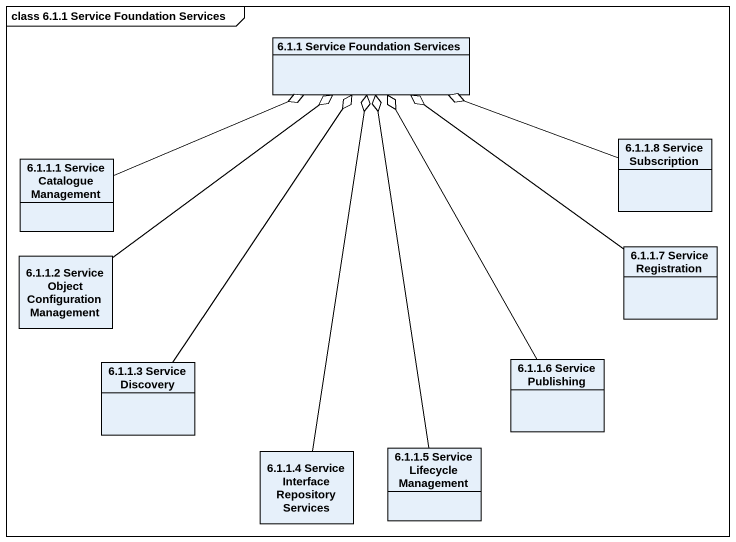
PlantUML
@startuml
mainframe class 6.1.1 Service Foundation Services
hide circle
hide empty members
class "6.1.1 Service Foundation Services" as c6_1_1_Service_Foundation
class "6.1.1.1 Service Catalogue Management" as c6_1_1_1_Service_Catalogue
class "6.1.1.8 Service Subscription" as c6_1_1_8_Service_Subscription
class "6.1.1.2 Service Object Configuration Management" as c6_1_1_2_Service_Object
class "6.1.1.7 Service Registration" as c6_1_1_7_Service_Registration
class "6.1.1.3 Service Discovery" as c6_1_1_3_Service_Discovery
class "6.1.1.6 Service Publishing" as c6_1_1_6_Service_Publishing
class "6.1.1.4 Service Interface Repository Services" as c6_1_1_4_Service_Interface
class "6.1.1.5 Service Lifecycle Management" as c6_1_1_5_Service_Lifecycle
c6_1_1_1_Service_Catalogue -right-o c6_1_1_Service_Foundation
c6_1_1_8_Service_Subscription -left-o c6_1_1_Service_Foundation
c6_1_1_2_Service_Object -up-o c6_1_1_Service_Foundation
c6_1_1_7_Service_Registration -up-o c6_1_1_Service_Foundation
c6_1_1_3_Service_Discovery -up-o c6_1_1_Service_Foundation
c6_1_1_6_Service_Publishing -up-o c6_1_1_Service_Foundation
c6_1_1_4_Service_Interface -up-o c6_1_1_Service_Foundation
c6_1_1_5_Service_Lifecycle -up-o c6_1_1_Service_Foundation
@enduml
